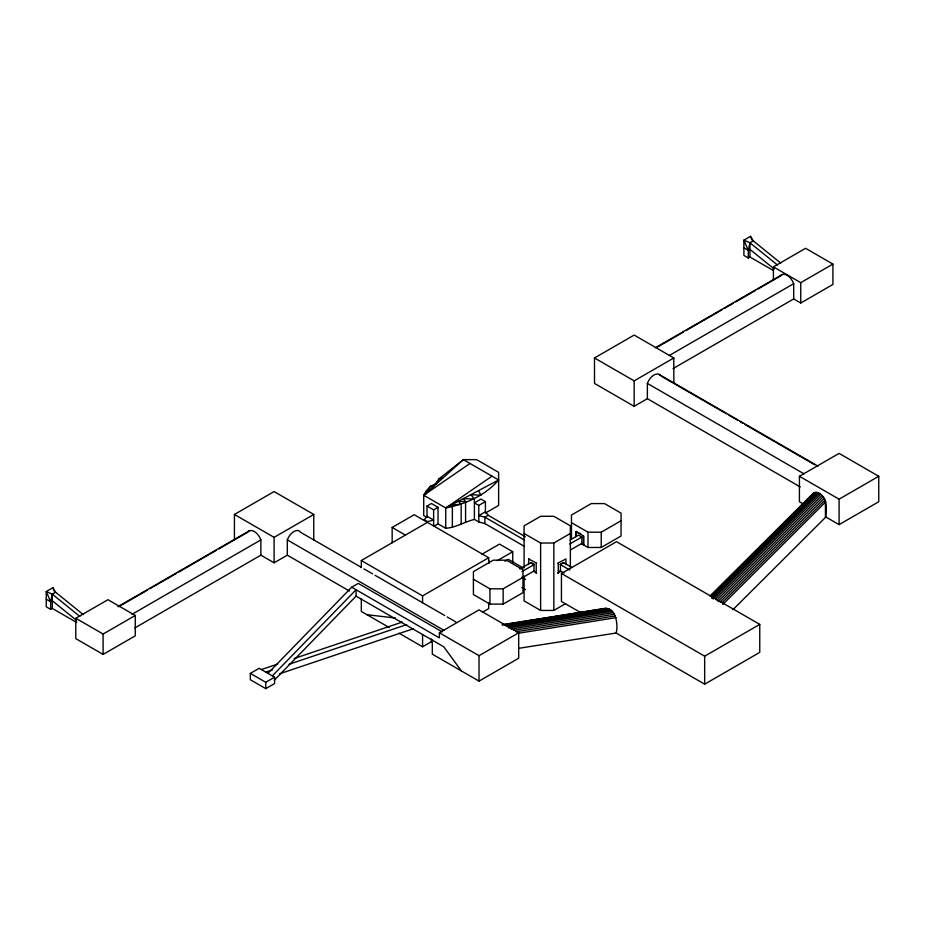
<?xml version="1.0" encoding="UTF-8"?>
<svg xmlns="http://www.w3.org/2000/svg" width="925" height="925" viewBox="0 0 925 925"><rect width="100%" height="100%" fill="white"/><g stroke="black" fill="none" stroke-linecap="round" stroke-linejoin="round"><path stroke-width="1.39" d="M76.798 622.548L52.309 608.407L50.655 609.367L50.655 601.736L52.309 594.162L55.616 592.254L83.157 614.524M773.207 270.447L749.955 257.023L748.302 257.983L748.302 250.34L749.955 242.778L753.262 240.87L780.804 263.128M427.015 517.514L423.719 515.607L423.719 495.245L425.916 491.429L430.322 486.342L436.935 483.37L439.144 478.711L463.379 459.621L476.641 459.656L498.633 472.351L498.633 505.42L485.417 513.063M427.015 516.243L424.263 519.734L427.57 521.642L433.628 520.058L427.015 516.243L427.015 506.056L431.432 503.512L438.034 507.328L438.034 523.874L445.746 528.325C456.025 527.493 464.604 521.793 474.398 519.422L478.803 521.966L484.862 523.55L524.498 546.444M803.027 503.813L799.42 501.732L799.42 476.283L839.091 453.389L878.75 476.283L878.75 501.732L839.091 524.637L825.863 516.994C826.337 508.796 827.771 498.055 819.249 493.337C817.237 492.031 814.046 491.788 812.647 494.1L710.597 595.804M267.926 673.354L351.662 587.225L358.276 583.409L442.266 631.902M272.332 675.897L356.067 589.768L356.067 596.139L274.332 680.21M732.958 609.656L825.863 516.994M710.342 595.92L813.387 493.222M710.25 596.347L814.312 492.632M711.348 596.058L815.399 492.343M711.533 597.087L816.613 492.366M711.811 598.44L817.908 492.701M713.152 599.076L819.249 493.337M715.522 598.972L820.602 494.251M716.817 600.14L821.897 495.418M718.031 601.516L823.111 496.794M720.136 602.048L824.198 498.344M722.09 602.695L825.123 500.009M722.795 604.453L825.863 501.732M423.719 495.245L463.379 459.621L498.633 479.983C484.873 495.742 465.749 504.067 445.746 507.964L423.719 495.245L470.027 463.471M445.746 528.325L445.746 507.964L492.019 476.167M603.609 609.136C615.842 604.915 618.617 625.947 616.085 633.024L704.665 684.165L759.76 652.368L759.76 624.375L616.524 541.68L561.44 573.488L561.44 601.47L580.935 612.732M55.616 592.254L52.864 587.733L46.25 591.561L46.25 606.823L50.655 609.367M46.25 599.192L50.655 601.736L52.309 600.776L76.544 620.374M234.43 539.899L234.43 514.462L274.101 491.557L313.76 514.462L313.76 539.899M75.781 618.27L107.948 599.701L135.27 615.472L135.27 635.833L103.103 654.403L75.781 638.632L75.781 618.27L103.103 634.041L135.27 615.472M753.262 240.87L750.499 236.349L743.897 240.165L743.897 255.439L748.302 257.983M117.914 606.673L249.322 530.8M118.758 606.684L147.537 590.069M150.047 588.624L176.317 573.454M178.826 572.008L216.369 550.329M218.867 548.883L247.657 532.268A10.591 6.117 60 0 1 254.259 531.505A10.591 6.117 60 0 1 260.873 539.899L260.873 555.173L134.9 627.902M743.897 247.796L748.302 250.34L749.955 249.392L774.19 268.978M131.974 614.327L260.873 539.899M234.43 514.462L274.101 537.356L313.76 514.462M800.218 486.92L647.373 398.687L634.157 406.318L594.497 383.413L594.497 357.975L634.157 335.07L673.816 357.975L673.816 383.413M773.416 280.448L773.416 266.886L805.594 248.305L832.916 264.088L832.916 284.438L800.749 303.018L793.696 298.937L673.042 368.601M260.873 555.173L274.101 562.805L287.317 555.173L349.453 591.04M655.27 347.823L782.134 274.575M657.328 347.141L683.448 332.063M685.934 330.618L722.009 309.794M724.495 308.36L733.201 303.331M735.687 301.897L755.598 290.404M758.084 288.97L780.469 276.043A10.591 6.117 60 0 1 787.082 275.28A10.591 6.117 60 0 1 793.696 283.674L793.696 298.937M669.307 355.489L793.696 283.674M773.416 266.886L800.749 282.657L832.916 264.088M594.497 357.975L634.157 380.869L673.816 357.975M392.165 542.721L392.165 527.458L414.203 514.728L488.678 557.729L488.678 563.383M427.015 506.056L433.628 509.872L438.034 507.328M361.317 567.603L361.317 560.527L427.419 522.371M438.034 523.874L433.628 526.418L433.628 509.872M485.417 501.604L481.012 499.061L474.398 502.876L478.803 505.42L485.417 501.604L485.417 511.791L488.169 515.283L525.331 536.743M485.417 511.791L478.803 515.607L484.862 517.191L524.498 540.073M488.169 515.283L484.862 517.191L484.862 523.55M250.34 673.388L259.162 668.289L274.586 677.204L274.586 683.563L265.764 688.651L250.34 679.748L250.34 673.388L265.764 682.292L274.586 677.204M481.636 554.422L499.523 544.097L512.739 551.728L512.739 562.839M361.317 560.527L422.575 595.897L488.678 557.729M497.245 560.677L512.739 551.728M505.027 561.267L508.334 559.359L523.168 567.927M524.093 533.471L540.616 543.021L553.832 543.021L570.367 533.471M528.499 564.585L528.938 558.665M575.87 536.65L575.87 531.563L580.715 533.852M519.862 568.991L531.135 562.481M570.089 539.992L578.518 535.124L581.825 537.032L581.825 543.403L570.806 549.762M521.954 571.604L534.442 564.389L532.245 563.117M528.499 558.92L536.65 563.117M569.777 543.993L581.825 537.032M583.582 536.014L583.582 544.929L583.582 536.014L575.87 531.563M473.403 579.27L489.938 588.82L503.154 588.82L534.442 570.748M571.465 522.66L587.988 532.199L601.215 532.199L621.045 520.752M534.442 571.766L536.65 573.038M557.798 563.117L565.961 558.92L565.961 564.585M351.662 587.225L439.363 637.868L439.363 632.769L479.023 609.876L518.694 632.769L518.694 658.218L479.023 681.124L432.31 654.148L432.31 640.158M562.215 563.117L560.007 564.389L569.846 570.066M563.753 562.735L560.446 564.643L560.446 571.002M399.126 633.255L422.575 646.783L431.836 641.441M482.503 612.188L488.678 608.627L488.678 602.973M503.154 604.083L522.983 592.636L522.983 569.731L506.461 560.192L493.245 560.192L473.403 571.638L473.403 594.544L489.938 604.083L503.154 604.083L503.154 588.82M581.386 543.657L587.988 547.473L601.215 547.473L621.045 536.014L621.045 513.121L604.522 503.582L591.295 503.582L571.465 515.028L571.465 537.922M557.798 573.038L560.007 571.766M524.093 576.055L524.093 600.903L540.616 610.442L553.832 610.442L565.637 603.632M439.363 632.769L479.023 655.675L518.694 632.769M799.42 476.283L839.091 499.188L878.75 476.283M561.44 573.488L704.665 656.183L759.76 624.375M445.746 507.964L498.633 479.983M261.359 669.561L277.778 664.034M294.185 658.507L402.248 622.086M265.764 672.117L272.609 669.804M289.016 664.277L406.653 624.629M279.442 673.862L413.487 628.688M502.09 624.791L605.621 608.257M502.425 624.861L606.835 608.28M505.755 624.768L508.588 624.317M511.421 623.866L514.254 623.415M517.098 622.964L519.931 622.502M522.764 622.051L525.608 621.6M528.441 621.149L531.274 620.698M534.118 620.236L536.951 619.785M539.784 619.334L542.628 618.883M545.461 618.432L548.294 617.981M551.127 617.518L553.971 617.067M556.804 616.617L559.637 616.166M569.569 614.582L572.402 614.119M575.246 613.668L578.079 613.217M580.912 612.766L583.744 612.315M586.589 611.864L589.422 611.402M592.254 610.951L595.099 610.5M597.932 610.049L600.764 609.598M504.611 625.15L608.13 608.615M505.952 625.786L609.471 609.251M507.293 626.699L610.824 610.165M508.588 627.867L612.119 611.332M511.224 629.023L613.333 612.708M513.733 630.341L614.42 614.258M516.081 631.775L615.345 615.923M518.231 633.278L616.085 617.646M518.624 648.332L616.085 633.024M442.67 478.225L439.144 478.711L433.143 486.781L430.322 486.342L427.489 491.857L425.916 491.429L425.916 494.147M461.17 524.51L461.17 504.148L450.787 505.304L452.36 506.692L452.36 527.053M474.398 519.422L474.398 499.061L463.413 498.621L465.576 501.604L465.576 521.966M465.576 501.604L458.337 501.304L461.17 504.148M367.052 614.732L395.484 618.016M777.497 265.036L749.955 242.778L743.897 240.165L748.302 250.34M79.851 616.432L52.309 594.162L46.25 591.561L50.655 601.736M658.935 374.313L817.989 466.142M661.837 376.498L726.46 413.81M728.946 415.244L737.641 420.262M740.127 421.696L742.613 423.13M745.099 424.563L814.682 464.743M660.6 375.781A10.591 6.117 -60 0 0 653.987 375.018A10.591 6.117 -60 0 0 647.373 383.413L803.941 473.808M581.825 543.403L584.022 544.675M563.313 562.481L571.985 567.488M560.007 570.748L563.972 573.038M530.696 562.735L534.002 564.643L534.002 571.002M521.769 577.293L525.469 579.443M521.769 587.479L525.469 589.618M392.165 527.458L405.393 535.089M361.432 567.418L300.544 532.268A10.591 6.117 -60 0 0 293.93 531.505A10.591 6.117 -60 0 0 287.317 539.899L287.317 555.173M363.907 568.863L372.613 573.882M375.099 575.315L444.682 615.495M447.168 616.929L455.863 621.947M287.317 539.899L443.884 630.295M356.067 596.139L443.769 646.772L461.402 670.937M389.263 627.555L361.317 611.425L361.317 598.695M474.398 499.061L470.929 494.644L481.012 495.245L478.491 490.643M750.499 236.349L752.152 240.165M52.864 587.733L54.517 591.561M839.091 499.188L839.091 524.637M825.424 502.171L825.424 517.248M800.749 282.657L800.749 303.018M749.955 242.778L749.955 257.023M704.665 656.183L704.665 684.165M647.373 383.413L647.373 398.687M634.157 380.869L634.157 406.318M601.215 532.199L601.215 547.473M587.988 532.199L587.988 547.473M576.31 531.308L576.31 536.396M570.367 567.904L570.367 525.839L553.832 516.3L540.616 516.3L524.093 525.839L524.093 567.904M558.249 563.371L558.249 573.292M553.832 543.021L553.832 610.442M540.616 543.021L540.616 610.442M536.211 563.371L536.211 573.292M489.938 588.82L489.938 604.083M488.897 560.411L488.897 562.955M479.023 655.675L479.023 681.124M478.803 505.42L478.803 521.966M431.385 638.99L431.385 641.696M422.575 595.897L422.575 602.834M422.575 634.573L422.575 646.783M274.101 537.356L274.101 562.805M265.764 682.292L265.764 688.651M103.103 634.041L103.103 654.403M52.309 594.162L52.309 608.407"/></g></svg>
